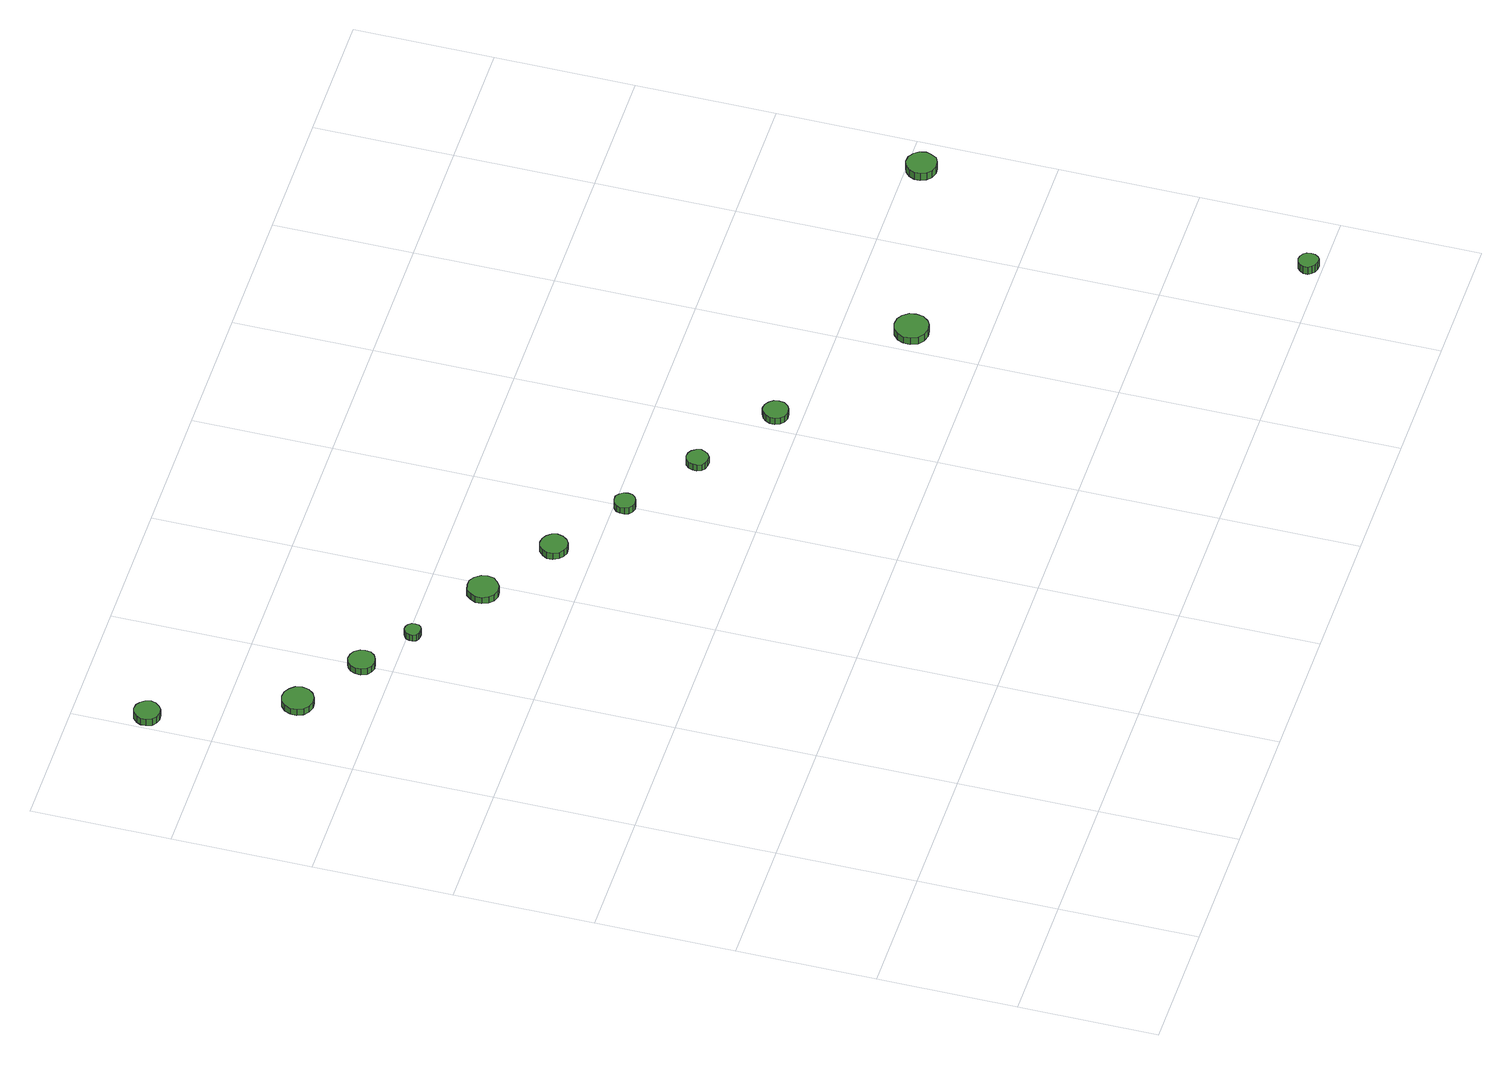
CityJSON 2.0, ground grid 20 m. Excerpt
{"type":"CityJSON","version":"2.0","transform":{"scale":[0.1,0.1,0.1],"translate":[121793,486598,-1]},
"CityObjects":{
"tree1":{"type":"SolitaryVegetationObject","attributes":{"function":"something"},"geometry":[{"type":"MultiSurface","lod":"1","boundaries":[[[0,1,2,3,4,5,6,7,8,9,10,11,12,13,14]],[[15,16,17,18,19,20,21,22,23,24,25,26,27,28,29]],[[0,29,28,1]],[[1,28,27,2]],[[2,27,26,3]],[[3,26,25,4]],[[4,25,24,5]],[[5,24,23,6]],[[6,23,22,7]],[[7,22,21,8]],[[8,21,20,9]],[[9,20,19,10]],[[10,19,18,11]],[[11,18,17,12]],[[12,17,16,13]],[[13,16,15,14]],[[14,15,29,0]]]}]},
"tree2":{"type":"SolitaryVegetationObject","attributes":{"function":"something"},"geometry":[{"type":"MultiSurface","lod":"1","boundaries":[[[30,31,32,33,34,35,36,37,38,39,40,41,42,43,44]],[[45,46,47,48,49,50,51,52,53,54,55,56,57,58,59]],[[30,59,58,31]],[[31,58,57,32]],[[32,57,56,33]],[[33,56,55,34]],[[34,55,54,35]],[[35,54,53,36]],[[36,53,52,37]],[[37,52,51,38]],[[38,51,50,39]],[[39,50,49,40]],[[40,49,48,41]],[[41,48,47,42]],[[42,47,46,43]],[[43,46,45,44]],[[44,45,59,30]]]}]},
"tree3":{"type":"SolitaryVegetationObject","attributes":{"function":"something"},"geometry":[{"type":"MultiSurface","lod":"1","boundaries":[[[60,61,62,63,64,65,66,67,68,69,70,71,72,73,74]],[[75,76,77,78,79,80,81,82,83,84,85,86,87,88,89]],[[60,89,88,61]],[[61,88,87,62]],[[62,87,86,63]],[[63,86,85,64]],[[64,85,84,65]],[[65,84,83,66]],[[66,83,82,67]],[[67,82,81,68]],[[68,81,80,69]],[[69,80,79,70]],[[70,79,78,71]],[[71,78,77,72]],[[72,77,76,73]],[[73,76,75,74]],[[74,75,89,60]]]}]},
"tree4":{"type":"SolitaryVegetationObject","attributes":{"function":"something"},"geometry":[{"type":"MultiSurface","lod":"1","boundaries":[[[90,91,92,93,94,95,96,97,98,99,100,101,102,103,104]],[[105,106,107,108,109,110,111,112,113,114,115,116,117,118,119]],[[90,119,118,91]],[[91,118,117,92]],[[92,117,116,93]],[[93,116,115,94]],[[94,115,114,95]],[[95,114,113,96]],[[96,113,112,97]],[[97,112,111,98]],[[98,111,110,99]],[[99,110,109,100]],[[100,109,108,101]],[[101,108,107,102]],[[102,107,106,103]],[[103,106,105,104]],[[104,105,119,90]]]}]},
"tree5":{"type":"SolitaryVegetationObject","attributes":{"function":"something"},"geometry":[{"type":"MultiSurface","lod":"1","boundaries":[[[120,121,122,123,124,125,126,127,128,129,130,131,132,133,134]],[[135,136,137,138,139,140,141,142,143,144,145,146,147,148,149]],[[120,149,148,121]],[[121,148,147,122]],[[122,147,146,123]],[[123,146,145,124]],[[124,145,144,125]],[[125,144,143,126]],[[126,143,142,127]],[[127,142,141,128]],[[128,141,140,129]],[[129,140,139,130]],[[130,139,138,131]],[[131,138,137,132]],[[132,137,136,133]],[[133,136,135,134]],[[134,135,149,120]]]}]},
"tree6":{"type":"SolitaryVegetationObject","attributes":{"function":"something"},"geometry":[{"type":"MultiSurface","lod":"1","boundaries":[[[150,151,152,153,154,155,156,157,158,159,160,161,162,163,164]],[[165,166,167,168,169,170,171,172,173,174,175,176,177,178,179]],[[150,179,178,151]],[[151,178,177,152]],[[152,177,176,153]],[[153,176,175,154]],[[154,175,174,155]],[[155,174,173,156]],[[156,173,172,157]],[[157,172,171,158]],[[158,171,170,159]],[[159,170,169,160]],[[160,169,168,161]],[[161,168,167,162]],[[162,167,166,163]],[[163,166,165,164]],[[164,165,179,150]]]}]},
"tree7":{"type":"SolitaryVegetationObject","attributes":{"function":"something"},"geometry":[{"type":"MultiSurface","lod":"1","boundaries":[[[180,181,182,183,184,185,186,187,188,189,190,191,192,193,194]],[[195,196,197,198,199,200,201,202,203,204,205,206,207,208,209]],[[180,209,208,181]],[[181,208,207,182]],[[182,207,206,183]],[[183,206,205,184]],[[184,205,204,185]],[[185,204,203,186]],[[186,203,202,187]],[[187,202,201,188]],[[188,201,200,189]],[[189,200,199,190]],[[190,199,198,191]],[[191,198,197,192]],[[192,197,196,193]],[[193,196,195,194]],[[194,195,209,180]]]}]},
"tree8":{"type":"SolitaryVegetationObject","attributes":{"function":"something"},"geometry":[{"type":"MultiSurface","lod":"1","boundaries":[[[210,211,212,213,214,215,216,217,218,219,220,221,222,223,224]],[[225,226,227,228,229,230,231,232,233,234,235,236,237,238,239]],[[210,239,238,211]],[[211,238,237,212]],[[212,237,236,213]],[[213,236,235,214]],[[214,235,234,215]],[[215,234,233,216]],[[216,233,232,217]],[[217,232,231,218]],[[218,231,230,219]],[[219,230,229,220]],[[220,229,228,221]],[[221,228,227,222]],[[222,227,226,223]],[[223,226,225,224]],[[224,225,239,210]]]}]},
"tree9":{"type":"SolitaryVegetationObject","attributes":{"function":"something"},"geometry":[{"type":"MultiSurface","lod":"1","boundaries":[[[240,241,242,243,244,245,246,247,248,249,250,251,252,253,254]],[[255,256,257,258,259,260,261,262,263,264,265,266,267,268,269]],[[240,269,268,241]],[[241,268,267,242]],[[242,267,266,243]],[[243,266,265,244]],[[244,265,264,245]],[[245,264,263,246]],[[246,263,262,247]],[[247,262,261,248]],[[248,261,260,249]],[[249,260,259,250]],[[250,259,258,251]],[[251,258,257,252]],[[252,257,256,253]],[[253,256,255,254]],[[254,255,269,240]]]}]},
"tree10":{"type":"SolitaryVegetationObject","attributes":{"function":"something"},"geometry":[{"type":"MultiSurface","lod":"1","boundaries":[[[270,271,272,273,274,275,276,277,278,279,280,281,282,283,284]],[[285,286,287,288,289,290,291,292,293,294,295,296,297,298,299]],[[270,299,298,271]],[[271,298,297,272]],[[272,297,296,273]],[[273,296,295,274]],[[274,295,294,275]],[[275,294,293,276]],[[276,293,292,277]],[[277,292,291,278]],[[278,291,290,279]],[[279,290,289,280]],[[280,289,288,281]],[[281,288,287,282]],[[282,287,286,283]],[[283,286,285,284]],[[284,285,299,270]]]}]},
"tree11":{"type":"SolitaryVegetationObject","attributes":{"function":"something"},"geometry":[{"type":"MultiSurface","lod":"1","boundaries":[[[300,301,302,303,304,305,306,307,308,309,310,311,312,313,314]],[[315,316,317,318,319,320,321,322,323,324,325,326,327,328,329]],[[300,329,328,301]],[[301,328,327,302]],[[302,327,326,303]],[[303,326,325,304]],[[304,325,324,305]],[[305,324,323,306]],[[306,323,322,307]],[[307,322,321,308]],[[308,321,320,309]],[[309,320,319,310]],[[310,319,318,311]],[[311,318,317,312]],[[312,317,316,313]],[[313,316,315,314]],[[314,315,329,300]]]}]},
"tree12":{"type":"SolitaryVegetationObject","attributes":{"function":"something"},"geometry":[{"type":"MultiSurface","lod":"1","boundaries":[[[330,331,332,333,334,335,336,337,338,339,340,341,342,343,344]],[[345,346,347,348,349,350,351,352,353,354,355,356,357,358,359]],[[330,359,358,331]],[[331,358,357,332]],[[332,357,356,333]],[[333,356,355,334]],[[334,355,354,335]],[[335,354,353,336]],[[336,353,352,337]],[[337,352,351,338]],[[338,351,350,339]],[[339,350,349,340]],[[340,349,348,341]],[[341,348,347,342]],[[342,347,346,343]],[[343,346,345,344]],[[344,345,359,330]]]}]}
},
"vertices":[
[43,1298,20],[41,1306,20],[36,1312,20],[30,1316,20],[22,1317,20],[15,1315,20],[9,1309,20],[6,1302,20],[6,1295,20],[9,1287,20],[15,1282,20],[22,1280,20],[30,1281,20],[36,1285,20],[41,1291,20],[41,1291,8],[36,1285,8],[30,1281,8],[22,1280,8],[15,1282,8],[9,1287,8],[6,1295,8],[6,1302,8],[9,1309,8],[15,1315,8],[22,1317,8],[30,1316,8],[36,1312,8],[41,1306,8],[43,1298,8],
[127,1108,19],[125,1117,19],[119,1124,19],[111,1129,19],[102,1130,19],[93,1127,19],[86,1121,19],[82,1112,19],[82,1103,19],[86,1094,19],[93,1088,19],[102,1085,19],[111,1086,19],[119,1091,19],[125,1098,19],[125,1098,8],[119,1091,8],[111,1086,8],[102,1085,8],[93,1088,8],[86,1094,8],[82,1103,8],[82,1112,8],[86,1121,8],[93,1127,8],[102,1130,8],[111,1129,8],[119,1124,8],[125,1117,8],[127,1108,8],
[220,1045,19],[219,1052,19],[214,1059,19],[207,1063,19],[199,1064,19],[192,1061,19],[186,1056,19],[183,1049,19],[183,1041,19],[186,1033,19],[192,1028,19],[199,1026,19],[207,1027,19],[214,1031,19],[219,1037,19],[219,1037,8],[214,1031,8],[207,1027,8],[199,1026,8],[192,1028,8],[186,1033,8],[183,1041,8],[183,1049,8],[186,1056,8],[192,1061,8],[199,1064,8],[207,1063,8],[214,1059,8],[219,1052,8],[220,1045,8],
[289,994,19],[288,999,19],[285,1003,19],[281,1005,19],[276,1006,19],[272,1004,19],[268,1001,19],[266,996,19],[266,992,19],[268,987,19],[272,984,19],[276,983,19],[281,983,19],[285,985,19],[288,989,19],[288,989,8],[285,985,8],[281,983,8],[276,983,8],[272,984,8],[268,987,8],[266,992,8],[266,996,8],[268,1001,8],[272,1004,8],[276,1006,8],[281,1005,8],[285,1003,8],[288,999,8],[289,994,8],
[407,925,19],[405,934,19],[399,942,19],[391,947,19],[382,947,19],[373,945,19],[367,938,19],[363,930,19],[363,921,19],[367,912,19],[373,906,19],[382,903,19],[391,904,19],[399,909,19],[405,916,19],[405,916,8],[399,909,8],[391,904,8],[382,903,8],[373,906,8],[367,912,8],[363,921,8],[363,930,8],[367,938,8],[373,945,8],[382,947,8],[391,947,8],[399,942,8],[405,934,8],[407,925,8],
[512,856,19],[510,864,19],[505,870,19],[498,874,19],[490,875,19],[483,873,19],[477,867,19],[473,860,19],[473,852,19],[477,844,19],[483,839,19],[490,836,19],[498,837,19],[505,841,19],[510,848,19],[510,848,8],[505,841,8],[498,837,8],[490,836,8],[483,839,8],[477,844,8],[473,852,8],[473,860,8],[477,867,8],[483,873,8],[490,875,8],[498,874,8],[505,870,8],[510,864,8],[512,856,8],
[616,786,19],[615,792,19],[611,797,19],[606,801,19],[599,801,19],[593,799,19],[588,795,19],[586,789,19],[586,783,19],[588,777,19],[593,773,19],[599,771,19],[606,772,19],[611,775,19],[615,780,19],[615,780,8],[611,775,8],[606,772,8],[599,771,8],[593,773,8],[588,777,8],[586,783,8],[586,789,8],[588,795,8],[593,799,8],[599,801,8],[606,801,8],[611,797,8],[615,792,8],[616,786,8],
[726,714,19],[724,720,19],[720,726,19],[715,729,19],[708,730,19],[702,728,19],[697,723,19],[695,717,19],[695,711,19],[697,705,19],[702,701,19],[708,699,19],[715,699,19],[720,703,19],[724,708,19],[724,708,8],[720,703,8],[715,699,8],[708,699,8],[702,701,8],[697,705,8],[695,711,8],[695,717,8],[697,723,8],[702,728,8],[708,730,8],[715,729,8],[720,726,8],[724,720,8],[726,714,8],
[847,638,19],[846,645,19],[841,651,19],[835,655,19],[827,656,19],[820,653,19],[815,648,19],[812,641,19],[812,634,19],[815,627,19],[820,622,19],[827,620,19],[835,621,19],[841,624,19],[846,630,19],[846,630,8],[841,624,8],[835,621,8],[827,620,8],[820,622,8],[815,627,8],[812,634,8],[812,641,8],[815,648,8],[820,653,8],[827,656,8],[835,655,8],[841,651,8],[846,645,8],[847,638,8],
[1056,503,26],[1054,513,26],[1048,521,26],[1040,526,26],[1030,527,26],[1020,524,26],[1012,517,26],[1008,508,26],[1008,498,26],[1012,488,26],[1020,482,26],[1030,479,26],[1040,480,26],[1048,485,26],[1054,493,26],[1054,493,14],[1048,485,14],[1040,480,14],[1030,479,14],[1020,482,14],[1012,488,14],[1008,498,14],[1008,508,14],[1012,517,14],[1020,524,14],[1030,527,14],[1040,526,14],[1048,521,14],[1054,513,14],[1056,503,14],
[1313,17,32],[1312,23,32],[1309,27,32],[1304,30,32],[1298,31,32],[1292,29,32],[1288,25,32],[1285,20,32],[1285,14,32],[1288,9,32],[1292,5,32],[1298,3,32],[1304,3,32],[1309,6,32],[1312,11,32],[1312,11,19],[1309,6,19],[1304,3,19],[1298,3,19],[1292,5,19],[1288,9,19],[1285,14,19],[1285,20,19],[1288,25,19],[1292,29,19],[1298,31,19],[1304,30,19],[1309,27,19],[1312,23,19],[1313,17,19],
[1363,577,29],[1361,586,29],[1356,593,29],[1348,598,29],[1339,599,29],[1330,596,29],[1324,590,29],[1320,582,29],[1320,573,29],[1324,565,29],[1330,559,29],[1339,556,29],[1348,557,29],[1356,561,29],[1361,569,29],[1361,569,16],[1356,561,16],[1348,557,16],[1339,556,16],[1330,559,16],[1324,565,16],[1320,573,16],[1320,582,16],[1324,590,16],[1330,596,16],[1339,599,16],[1348,598,16],[1356,593,16],[1361,586,16],[1363,577,16]
]}
